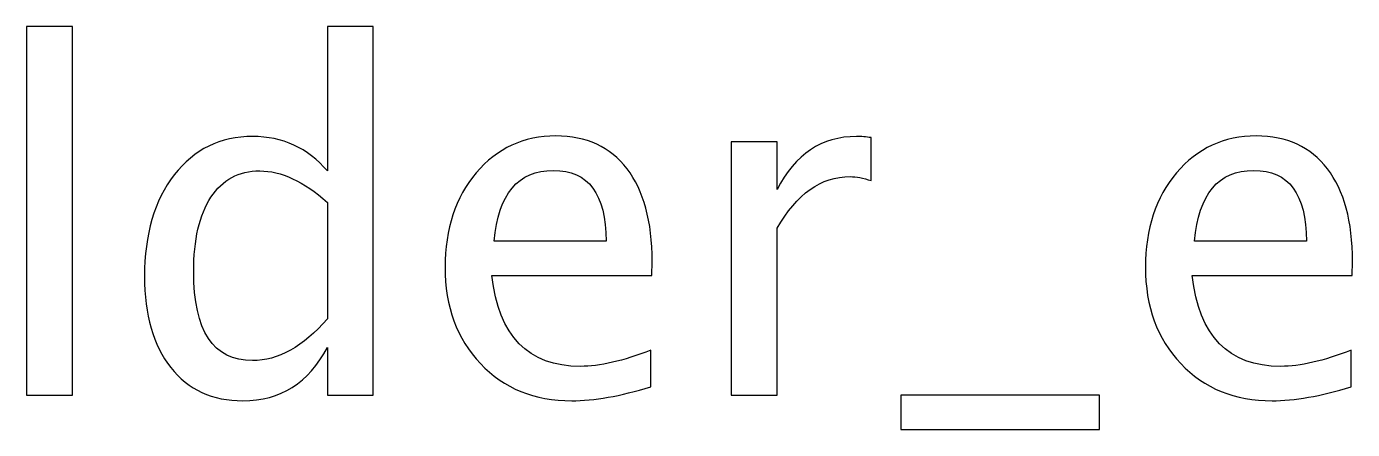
# Model space of a CAD drawing. Header units: centimetres. Extents: x -32.9 to 32.9, y -27.7 to 43.3.
# Drawn here: x -13.86 to -7.98, y 41.52 to 43.3 of the extents above; entities that cross this region are included whole.
import ezdxf

# ---------------------------------------------------------------- set-up
doc = ezdxf.new("R2010")
doc.units = ezdxf.units.CM
doc.header["$MEASUREMENT"] = 0
doc.layers.add('Layer 1', color=7, linetype='Continuous')

msp = doc.modelspace()

# ---------------------------------------------------------------- linework, layer by layer
at = {"layer": 'Layer 1'}
for points, knots in [([(-13.85693, 41.67044), (-13.85693, 41.67044), (-13.85693, 43.30239), (-13.85693, 43.30239), (-13.85693, 43.30239), (-13.85693, 43.30239), (-13.65373, 43.30239), (-13.65373, 43.30239), (-13.65373, 43.30239), (-13.65373, 43.30239), (-13.65373, 41.67044), (-13.65373, 41.67044), (-13.65373, 41.67044), (-13.65373, 41.67044), (-13.85693, 41.67044), (-13.85693, 41.67044)], [0, 0, 0, 0, 0.2, 0.2, 0.2, 0.2, 0.4, 0.4, 0.4, 0.4, 0.6, 0.6, 0.6, 0.6, 1, 1, 1, 1]), ([(-12.52343, 41.67044), (-12.52343, 41.67044), (-12.52343, 41.88105), (-12.52343, 41.88105), (-12.52343, 41.88105), (-12.60633, 41.72371), (-12.73121, 41.64504), (-12.89808, 41.64504), (-12.89808, 41.64504), (-13.03354, 41.64504), (-13.14008, 41.69408), (-13.21769, 41.7925), (-13.21769, 41.7925), (-13.2953, 41.89093), (-13.33411, 42.02534), (-13.33411, 42.19573), (-13.33411, 42.19573), (-13.33411, 42.38199), (-13.29001, 42.53192), (-13.20217, 42.64552), (-13.20217, 42.64552), (-13.11398, 42.75876), (-12.99826, 42.81556), (-12.85468, 42.81556), (-12.85468, 42.81556), (-12.72169, 42.81556), (-12.61091, 42.76476), (-12.52343, 42.66281), (-12.52343, 42.66281), (-12.52343, 42.66281), (-12.52343, 43.30239), (-12.52343, 43.30239), (-12.52343, 43.30239), (-12.52343, 43.30239), (-12.32022, 43.30239), (-12.32022, 43.30239), (-12.32022, 43.30239), (-12.32022, 43.30239), (-12.32022, 41.67044), (-12.32022, 41.67044), (-12.32022, 41.67044), (-12.32022, 41.67044), (-12.52343, 41.67044), (-12.52343, 41.67044)], [0, 0, 0, 0, 0.0833333, 0.0833333, 0.0833333, 0.0833333, 0.1666667, 0.1666667, 0.1666667, 0.1666667, 0.25, 0.25, 0.25, 0.25, 0.3333333, 0.3333333, 0.3333333, 0.3333333, 0.4166667, 0.4166667, 0.4166667, 0.4166667, 0.5, 0.5, 0.5, 0.5, 0.5833333, 0.5833333, 0.5833333, 0.5833333, 0.6666667, 0.6666667, 0.6666667, 0.6666667, 0.75, 0.75, 0.75, 0.75, 0.8333333, 0.8333333, 0.8333333, 0.8333333, 1, 1, 1, 1]), ([(-11.08974, 41.70642), (-11.22626, 41.6655), (-11.34303, 41.64504), (-11.4404, 41.64504), (-11.4404, 41.64504), (-11.60656, 41.64504), (-11.74167, 41.70007), (-11.84574, 41.80979), (-11.84574, 41.80979), (-11.94981, 41.9195), (-12.00202, 42.06167), (-12.00202, 42.23665), (-12.00202, 42.23665), (-12.00202, 42.40634), (-11.95616, 42.54568), (-11.86408, 42.65469), (-11.86408, 42.65469), (-11.77201, 42.76335), (-11.65418, 42.81768), (-11.5106, 42.81768), (-11.5106, 42.81768), (-11.37478, 42.81768), (-11.26965, 42.76934), (-11.19557, 42.67268), (-11.19557, 42.67268), (-11.12149, 42.57602), (-11.08444, 42.43914), (-11.08444, 42.2617), (-11.08444, 42.2617), (-11.08444, 42.2617), (-11.0855, 42.19961), (-11.0855, 42.19961), (-11.0855, 42.19961), (-11.0855, 42.19961), (-11.79459, 42.19961), (-11.79459, 42.19961), (-11.79459, 42.19961), (-11.76495, 41.9315), (-11.63407, 41.79744), (-11.4023, 41.79744), (-11.4023, 41.79744), (-11.31728, 41.79744), (-11.21321, 41.82143), (-11.08974, 41.86941), (-11.08974, 41.86941), (-11.08974, 41.86941), (-11.08974, 41.70642), (-11.08974, 41.70642)], [0, 0, 0, 0, 0.0769231, 0.0769231, 0.0769231, 0.0769231, 0.1538462, 0.1538462, 0.1538462, 0.1538462, 0.2307692, 0.2307692, 0.2307692, 0.2307692, 0.3076923, 0.3076923, 0.3076923, 0.3076923, 0.3846154, 0.3846154, 0.3846154, 0.3846154, 0.4615385, 0.4615385, 0.4615385, 0.4615385, 0.5384615, 0.5384615, 0.5384615, 0.5384615, 0.6153846, 0.6153846, 0.6153846, 0.6153846, 0.6923077, 0.6923077, 0.6923077, 0.6923077, 0.7692308, 0.7692308, 0.7692308, 0.7692308, 0.8461538, 0.8461538, 0.8461538, 0.8461538, 1, 1, 1, 1]), ([(-10.73378, 41.67044), (-10.73378, 41.67044), (-10.73378, 42.79228), (-10.73378, 42.79228), (-10.73378, 42.79228), (-10.73378, 42.79228), (-10.53058, 42.79228), (-10.53058, 42.79228), (-10.53058, 42.79228), (-10.53058, 42.79228), (-10.53058, 42.58026), (-10.53058, 42.58026), (-10.53058, 42.58026), (-10.44979, 42.73724), (-10.33267, 42.81556), (-10.17886, 42.81556), (-10.17886, 42.81556), (-10.15805, 42.81556), (-10.13617, 42.81379), (-10.1136, 42.81027), (-10.1136, 42.81027), (-10.1136, 42.81027), (-10.1136, 42.62012), (-10.1136, 42.62012), (-10.1136, 42.62012), (-10.14887, 42.63176), (-10.17992, 42.63776), (-10.20673, 42.63776), (-10.20673, 42.63776), (-10.33585, 42.63776), (-10.4438, 42.56156), (-10.53058, 42.40881), (-10.53058, 42.40881), (-10.53058, 42.40881), (-10.53058, 41.67044), (-10.53058, 41.67044), (-10.53058, 41.67044), (-10.53058, 41.67044), (-10.73378, 41.67044), (-10.73378, 41.67044)], [0, 0, 0, 0, 0.0909091, 0.0909091, 0.0909091, 0.0909091, 0.1818182, 0.1818182, 0.1818182, 0.1818182, 0.2727273, 0.2727273, 0.2727273, 0.2727273, 0.3636364, 0.3636364, 0.3636364, 0.3636364, 0.4545455, 0.4545455, 0.4545455, 0.4545455, 0.5454545, 0.5454545, 0.5454545, 0.5454545, 0.6363636, 0.6363636, 0.6363636, 0.6363636, 0.7272727, 0.7272727, 0.7272727, 0.7272727, 0.8181818, 0.8181818, 0.8181818, 0.8181818, 1, 1, 1, 1]), ([(-7.98599, 41.70642), (-8.12251, 41.6655), (-8.23928, 41.64504), (-8.33665, 41.64504), (-8.33665, 41.64504), (-8.50281, 41.64504), (-8.63792, 41.70007), (-8.74199, 41.80979), (-8.74199, 41.80979), (-8.84606, 41.9195), (-8.89827, 42.06167), (-8.89827, 42.23665), (-8.89827, 42.23665), (-8.89827, 42.40634), (-8.85241, 42.54568), (-8.76033, 42.65469), (-8.76033, 42.65469), (-8.66826, 42.76335), (-8.55043, 42.81768), (-8.40685, 42.81768), (-8.40685, 42.81768), (-8.27103, 42.81768), (-8.1659, 42.76934), (-8.09182, 42.67268), (-8.09182, 42.67268), (-8.01774, 42.57602), (-7.98069, 42.43914), (-7.98069, 42.2617), (-7.98069, 42.2617), (-7.98069, 42.2617), (-7.98175, 42.19961), (-7.98175, 42.19961), (-7.98175, 42.19961), (-7.98175, 42.19961), (-8.69084, 42.19961), (-8.69084, 42.19961), (-8.69084, 42.19961), (-8.6612, 41.9315), (-8.53032, 41.79744), (-8.29855, 41.79744), (-8.29855, 41.79744), (-8.21353, 41.79744), (-8.10946, 41.82143), (-7.98599, 41.86941), (-7.98599, 41.86941), (-7.98599, 41.86941), (-7.98599, 41.70642), (-7.98599, 41.70642)], [0, 0, 0, 0, 0.0769231, 0.0769231, 0.0769231, 0.0769231, 0.1538462, 0.1538462, 0.1538462, 0.1538462, 0.2307692, 0.2307692, 0.2307692, 0.2307692, 0.3076923, 0.3076923, 0.3076923, 0.3076923, 0.3846154, 0.3846154, 0.3846154, 0.3846154, 0.4615385, 0.4615385, 0.4615385, 0.4615385, 0.5384615, 0.5384615, 0.5384615, 0.5384615, 0.6153846, 0.6153846, 0.6153846, 0.6153846, 0.6923077, 0.6923077, 0.6923077, 0.6923077, 0.7692308, 0.7692308, 0.7692308, 0.7692308, 0.8461538, 0.8461538, 0.8461538, 0.8461538, 1, 1, 1, 1]), ([(-12.52343, 42.52381), (-12.62891, 42.61659), (-12.72874, 42.66316), (-12.82329, 42.66316), (-12.82329, 42.66316), (-12.91642, 42.66316), (-12.98839, 42.62435), (-13.03954, 42.54639), (-13.03954, 42.54639), (-13.09069, 42.46878), (-13.11609, 42.35871), (-13.11609, 42.21619), (-13.11609, 42.21619), (-13.11609, 41.95407), (-13.02931, 41.82284), (-12.85539, 41.82284), (-12.85539, 41.82284), (-12.7425, 41.82284), (-12.63173, 41.88458), (-12.52343, 42.0077), (-12.52343, 42.0077), (-12.52343, 42.0077), (-12.52343, 42.52381), (-12.52343, 42.52381)], [0, 0, 0, 0, 0.1428571, 0.1428571, 0.1428571, 0.1428571, 0.2857143, 0.2857143, 0.2857143, 0.2857143, 0.4285714, 0.4285714, 0.4285714, 0.4285714, 0.5714286, 0.5714286, 0.5714286, 0.5714286, 0.7142857, 0.7142857, 0.7142857, 0.7142857, 1, 1, 1, 1]), ([(-11.784, 42.35201), (-11.784, 42.35201), (-11.2887, 42.35201), (-11.2887, 42.35201), (-11.2887, 42.35201), (-11.2887, 42.56085), (-11.36667, 42.66527), (-11.52224, 42.66527), (-11.52224, 42.66527), (-11.67887, 42.66527), (-11.76601, 42.56085), (-11.784, 42.35201)], [0, 0, 0, 0, 0.25, 0.25, 0.25, 0.25, 0.5, 0.5, 0.5, 0.5, 1, 1, 1, 1]), ([(-8.68025, 42.35201), (-8.68025, 42.35201), (-8.18495, 42.35201), (-8.18495, 42.35201), (-8.18495, 42.35201), (-8.18495, 42.56085), (-8.26292, 42.66527), (-8.41849, 42.66527), (-8.41849, 42.66527), (-8.57512, 42.66527), (-8.66226, 42.56085), (-8.68025, 42.35201)], [0, 0, 0, 0, 0.25, 0.25, 0.25, 0.25, 0.5, 0.5, 0.5, 0.5, 1, 1, 1, 1]), ([(-9.98201, 41.51804), (-9.98201, 41.51804), (-9.98201, 41.67044), (-9.98201, 41.67044), (-9.98201, 41.67044), (-9.98201, 41.67044), (-9.10148, 41.67044), (-9.10148, 41.67044), (-9.10148, 41.67044), (-9.10148, 41.67044), (-9.10148, 41.51804), (-9.10148, 41.51804), (-9.10148, 41.51804), (-9.10148, 41.51804), (-9.98201, 41.51804), (-9.98201, 41.51804)], [0, 0, 0, 0, 0.2, 0.2, 0.2, 0.2, 0.4, 0.4, 0.4, 0.4, 0.6, 0.6, 0.6, 0.6, 1, 1, 1, 1])]:
    msp.add_open_spline(points, degree=3, knots=knots, dxfattribs=at)

doc.saveas('drawing.dxf')
